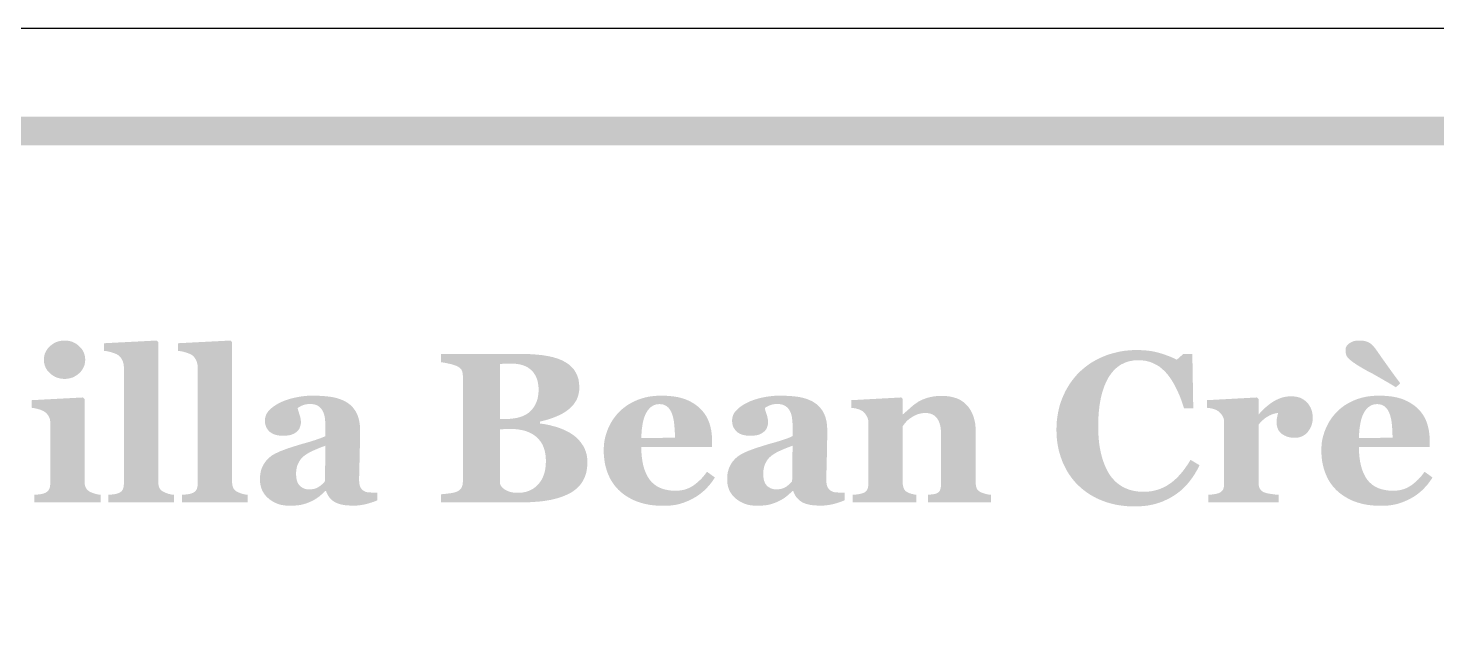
# Model space of a CAD drawing. Header units: millimetres. Extents: x 6 to 294, y 109 to 451.
# Drawn here: x 23.29 to 43, y 256.6 to 264.94 of the extents above; entities that cross this region are included whole.
import ezdxf

# ---------------------------------------------------------------- set-up
doc = ezdxf.new("R2010")
doc.units = ezdxf.units.MM
doc.layers.add('CUT', color=1, linetype='Continuous')
doc.layers.add('RASTER', color=7, linetype='Continuous')

msp = doc.modelspace()

# ---------------------------------------------------------------- hatches: boundary and pattern name
at = {"layer": 'RASTER'}
h = msp.add_hatch(color=7, dxfattribs=at)
h.paths.add_polyline_path([(7.2, 261.501), (7.234, 262.016), (7.337, 262.463), (7.509, 262.841), (7.75, 263.151), (8.059, 263.391), (8.438, 263.563), (8.884, 263.666), (9.4, 263.701), (66.6, 263.701), (67.116, 263.666), (67.563, 263.563), (67.941, 263.391), (68.25, 263.151), (68.491, 262.841), (68.663, 262.463), (68.766, 262.016), (68.8, 261.501), (68.8, 248.301), (68.766, 247.785), (68.663, 247.338), (68.491, 246.96), (68.25, 246.651), (67.941, 246.41), (67.563, 246.238), (67.116, 246.135), (66.6, 246.101), (9.4, 246.101), (8.884, 246.135), (8.438, 246.238), (8.059, 246.41), (7.75, 246.651), (7.509, 246.96), (7.337, 247.338), (7.234, 247.785), (7.2, 248.301)])
h.paths.add_polyline_path([(7.6, 261.501), (7.6, 248.301), (7.628, 247.879), (7.712, 247.513), (7.853, 247.204), (8.05, 246.951), (8.303, 246.754), (8.612, 246.613), (8.978, 246.529), (9.4, 246.501), (66.6, 246.501), (67.022, 246.529), (67.387, 246.613), (67.697, 246.754), (67.95, 246.951), (68.147, 247.204), (68.288, 247.513), (68.372, 247.879), (68.4, 248.301), (68.4, 261.501), (68.372, 261.923), (68.288, 262.288), (68.147, 262.598), (67.95, 262.851), (67.697, 263.048), (67.387, 263.188), (67.022, 263.273), (66.6, 263.301), (9.4, 263.301), (8.978, 263.273), (8.612, 263.188), (8.303, 263.048), (8.05, 262.851), (7.853, 262.598), (7.712, 262.288), (7.628, 261.923), (7.6, 261.501)], flags=0)
h = msp.add_hatch(color=7, dxfattribs=at)
h.paths.add_polyline_path([(24.307, 258.301), (23.381, 258.301), (23.381, 258.408), (23.39, 258.408), (23.4, 258.409), (23.409, 258.41), (23.419, 258.411), (23.428, 258.412), (23.437, 258.413), (23.446, 258.414), (23.456, 258.415), (23.465, 258.416), (23.473, 258.418), (23.482, 258.419), (23.49, 258.421), (23.497, 258.423), (23.505, 258.425), (23.512, 258.427), (23.519, 258.43), (23.53, 258.434), (23.54, 258.439), (23.55, 258.445), (23.558, 258.451), (23.566, 258.458), (23.573, 258.465), (23.579, 258.472), (23.584, 258.48), (23.589, 258.489), (23.593, 258.498), (23.596, 258.508), (23.599, 258.519), (23.601, 258.53), (23.602, 258.542), (23.603, 258.554), (23.604, 258.567), (23.604, 259.42), (23.603, 259.433), (23.602, 259.445), (23.6, 259.457), (23.598, 259.468), (23.594, 259.479), (23.59, 259.49), (23.586, 259.5), (23.58, 259.51), (23.574, 259.519), (23.568, 259.528), (23.561, 259.537), (23.554, 259.545), (23.546, 259.553), (23.538, 259.56), (23.53, 259.566), (23.521, 259.572), (23.514, 259.577), (23.507, 259.581), (23.498, 259.585), (23.488, 259.589), (23.478, 259.594), (23.467, 259.598), (23.455, 259.602), (23.442, 259.606), (23.428, 259.61), (23.416, 259.613), (23.403, 259.616), (23.391, 259.619), (23.379, 259.622), (23.367, 259.624), (23.355, 259.625), (23.344, 259.626), (23.344, 259.733), (24.062, 259.771), (24.084, 259.75), (24.084, 258.586), (24.084, 258.574), (24.085, 258.562), (24.087, 258.55), (24.089, 258.539), (24.093, 258.528), (24.096, 258.518), (24.101, 258.508), (24.106, 258.499), (24.112, 258.491), (24.118, 258.482), (24.125, 258.475), (24.133, 258.468), (24.141, 258.462), (24.15, 258.456), (24.159, 258.45), (24.169, 258.446), (24.176, 258.443), (24.184, 258.439), (24.192, 258.436), (24.2, 258.433), (24.208, 258.43), (24.216, 258.428), (24.225, 258.425), (24.233, 258.422), (24.242, 258.42), (24.251, 258.418), (24.26, 258.416), (24.269, 258.414), (24.278, 258.412), (24.288, 258.41), (24.297, 258.409), (24.307, 258.408)])
h.paths.add_polyline_path([(24.093, 260.299), (24.091, 260.272), (24.087, 260.245), (24.081, 260.22), (24.071, 260.196), (24.059, 260.173), (24.045, 260.15), (24.027, 260.129), (24.007, 260.109), (23.985, 260.091), (23.962, 260.075), (23.938, 260.061), (23.914, 260.05), (23.888, 260.042), (23.861, 260.036), (23.833, 260.032), (23.804, 260.031), (23.775, 260.032), (23.747, 260.036), (23.72, 260.042), (23.694, 260.05), (23.669, 260.061), (23.645, 260.075), (23.622, 260.091), (23.6, 260.109), (23.58, 260.129), (23.562, 260.15), (23.548, 260.173), (23.536, 260.196), (23.526, 260.22), (23.52, 260.245), (23.515, 260.272), (23.514, 260.299), (23.515, 260.326), (23.52, 260.352), (23.526, 260.378), (23.536, 260.402), (23.548, 260.425), (23.562, 260.448), (23.58, 260.469), (23.6, 260.489), (23.622, 260.508), (23.645, 260.524), (23.669, 260.537), (23.694, 260.549), (23.72, 260.557), (23.747, 260.563), (23.775, 260.567), (23.804, 260.568), (23.833, 260.567), (23.861, 260.563), (23.888, 260.557), (23.914, 260.549), (23.939, 260.537), (23.963, 260.524), (23.986, 260.508), (24.008, 260.489), (24.028, 260.469), (24.045, 260.448), (24.06, 260.425), (24.072, 260.402), (24.081, 260.378), (24.087, 260.352), (24.091, 260.326), (24.093, 260.299)])
for points in [[(25.333, 258.301), (24.415, 258.301), (24.415, 258.408), (24.425, 258.408), (24.434, 258.409), (24.443, 258.41), (24.453, 258.411), (24.462, 258.412), (24.471, 258.413), (24.48, 258.414), (24.489, 258.415), (24.498, 258.416), (24.506, 258.418), (24.515, 258.419), (24.523, 258.421), (24.531, 258.423), (24.538, 258.425), (24.546, 258.427), (24.553, 258.43), (24.564, 258.434), (24.574, 258.439), (24.584, 258.445), (24.592, 258.451), (24.6, 258.458), (24.606, 258.465), (24.612, 258.472), (24.616, 258.48), (24.62, 258.489), (24.624, 258.498), (24.627, 258.508), (24.629, 258.519), (24.631, 258.53), (24.632, 258.542), (24.633, 258.554), (24.633, 258.567), (24.633, 260.19), (24.633, 260.204), (24.632, 260.218), (24.63, 260.231), (24.628, 260.244), (24.624, 260.257), (24.621, 260.269), (24.616, 260.282), (24.611, 260.294), (24.605, 260.305), (24.598, 260.316), (24.591, 260.326), (24.584, 260.336), (24.576, 260.344), (24.568, 260.352), (24.559, 260.36), (24.55, 260.366), (24.542, 260.371), (24.533, 260.376), (24.524, 260.38), (24.513, 260.385), (24.501, 260.389), (24.489, 260.394), (24.476, 260.398), (24.461, 260.403), (24.447, 260.407), (24.432, 260.411), (24.419, 260.414), (24.405, 260.417), (24.392, 260.419), (24.38, 260.421), (24.368, 260.422), (24.356, 260.423), (24.356, 260.53), (25.093, 260.568), (25.115, 260.545), (25.115, 258.586), (25.116, 258.573), (25.116, 258.561), (25.118, 258.549), (25.12, 258.537), (25.123, 258.527), (25.126, 258.517), (25.13, 258.507), (25.134, 258.499), (25.139, 258.49), (25.145, 258.483), (25.152, 258.475), (25.159, 258.469), (25.167, 258.462), (25.176, 258.456), (25.186, 258.451), (25.196, 258.446), (25.203, 258.443), (25.211, 258.439), (25.218, 258.436), (25.226, 258.433), (25.234, 258.43), (25.241, 258.428), (25.249, 258.425), (25.257, 258.422), (25.266, 258.42), (25.274, 258.418), (25.283, 258.416), (25.292, 258.414), (25.302, 258.412), (25.312, 258.41), (25.323, 258.409), (25.333, 258.408)], [(26.366, 258.301), (25.448, 258.301), (25.448, 258.408), (25.457, 258.408), (25.467, 258.409), (25.476, 258.41), (25.485, 258.411), (25.495, 258.412), (25.504, 258.413), (25.513, 258.414), (25.522, 258.415), (25.531, 258.416), (25.539, 258.418), (25.548, 258.419), (25.556, 258.421), (25.563, 258.423), (25.571, 258.425), (25.578, 258.427), (25.585, 258.43), (25.597, 258.434), (25.607, 258.439), (25.616, 258.445), (25.625, 258.451), (25.632, 258.458), (25.639, 258.465), (25.644, 258.472), (25.649, 258.48), (25.653, 258.489), (25.657, 258.498), (25.659, 258.508), (25.662, 258.519), (25.664, 258.53), (25.665, 258.542), (25.666, 258.554), (25.666, 258.567), (25.666, 260.19), (25.666, 260.204), (25.665, 260.218), (25.663, 260.231), (25.66, 260.244), (25.657, 260.257), (25.653, 260.269), (25.649, 260.282), (25.643, 260.294), (25.637, 260.305), (25.631, 260.316), (25.624, 260.326), (25.617, 260.336), (25.609, 260.344), (25.601, 260.352), (25.592, 260.36), (25.583, 260.366), (25.575, 260.371), (25.566, 260.376), (25.556, 260.38), (25.546, 260.385), (25.534, 260.389), (25.522, 260.394), (25.508, 260.398), (25.494, 260.403), (25.479, 260.407), (25.465, 260.411), (25.451, 260.414), (25.438, 260.417), (25.425, 260.419), (25.413, 260.421), (25.401, 260.422), (25.389, 260.423), (25.389, 260.53), (26.126, 260.568), (26.148, 260.545), (26.148, 258.586), (26.148, 258.573), (26.149, 258.561), (26.151, 258.549), (26.153, 258.537), (26.155, 258.527), (26.159, 258.517), (26.163, 258.507), (26.167, 258.499), (26.172, 258.49), (26.178, 258.483), (26.185, 258.475), (26.192, 258.469), (26.2, 258.462), (26.209, 258.456), (26.218, 258.451), (26.229, 258.446), (26.236, 258.443), (26.243, 258.439), (26.251, 258.436), (26.259, 258.433), (26.266, 258.43), (26.274, 258.428), (26.282, 258.425), (26.29, 258.422), (26.298, 258.42), (26.307, 258.418), (26.316, 258.416), (26.325, 258.414), (26.335, 258.412), (26.345, 258.41), (26.355, 258.409), (26.366, 258.408)], [(38.768, 258.245), (38.711, 258.246), (38.655, 258.25), (38.6, 258.256), (38.546, 258.264), (38.493, 258.274), (38.441, 258.287), (38.39, 258.302), (38.34, 258.319), (38.291, 258.339), (38.243, 258.36), (38.198, 258.384), (38.153, 258.41), (38.111, 258.438), (38.07, 258.468), (38.03, 258.5), (37.993, 258.534), (37.957, 258.569), (37.924, 258.607), (37.893, 258.646), (37.863, 258.688), (37.835, 258.731), (37.81, 258.777), (37.786, 258.825), (37.764, 258.874), (37.745, 258.926), (37.728, 258.978), (37.713, 259.032), (37.702, 259.087), (37.692, 259.144), (37.686, 259.201), (37.682, 259.26), (37.681, 259.32), (37.682, 259.38), (37.686, 259.439), (37.693, 259.497), (37.702, 259.553), (37.714, 259.608), (37.728, 259.663), (37.745, 259.716), (37.765, 259.768), (37.787, 259.818), (37.811, 259.867), (37.838, 259.914), (37.866, 259.96), (37.897, 260.004), (37.93, 260.046), (37.964, 260.086), (38.001, 260.125), (38.04, 260.16), (38.08, 260.194), (38.122, 260.226), (38.166, 260.256), (38.212, 260.283), (38.259, 260.309), (38.309, 260.332), (38.36, 260.354), (38.413, 260.373), (38.467, 260.389), (38.522, 260.403), (38.577, 260.415), (38.634, 260.424), (38.691, 260.43), (38.749, 260.434), (38.809, 260.435), (38.851, 260.434), (38.893, 260.432), (38.934, 260.429), (38.974, 260.425), (39.013, 260.419), (39.051, 260.412), (39.088, 260.403), (39.124, 260.393), (39.158, 260.383), (39.192, 260.372), (39.224, 260.36), (39.255, 260.349), (39.284, 260.337), (39.312, 260.325), (39.339, 260.312), (39.364, 260.299), (39.455, 260.379), (39.582, 260.379), (39.595, 259.621), (39.466, 259.621), (39.438, 259.705), (39.409, 259.783), (39.378, 259.855), (39.345, 259.922), (39.312, 259.982), (39.277, 260.038), (39.24, 260.087), (39.203, 260.13), (39.163, 260.168), (39.122, 260.202), (39.078, 260.229), (39.032, 260.252), (38.984, 260.27), (38.934, 260.283), (38.882, 260.29), (38.828, 260.293), (38.761, 260.289), (38.698, 260.278), (38.64, 260.259), (38.585, 260.232), (38.535, 260.198), (38.489, 260.157), (38.447, 260.107), (38.409, 260.051), (38.375, 259.987), (38.346, 259.917), (38.321, 259.841), (38.301, 259.759), (38.285, 259.671), (38.274, 259.577), (38.267, 259.477), (38.265, 259.37), (38.266, 259.309), (38.268, 259.251), (38.272, 259.195), (38.277, 259.141), (38.284, 259.089), (38.293, 259.04), (38.303, 258.992), (38.314, 258.948), (38.327, 258.905), (38.341, 258.864), (38.355, 258.826), (38.371, 258.79), (38.387, 258.755), (38.405, 258.723), (38.423, 258.693), (38.442, 258.666), (38.464, 258.639), (38.487, 258.614), (38.51, 258.59), (38.535, 258.569), (38.561, 258.55), (38.587, 258.532), (38.615, 258.516), (38.643, 258.502), (38.672, 258.49), (38.702, 258.479), (38.733, 258.471), (38.765, 258.463), (38.797, 258.458), (38.831, 258.453), (38.865, 258.451), (38.899, 258.45), (38.95, 258.452), (38.999, 258.457), (39.047, 258.466), (39.093, 258.478), (39.138, 258.494), (39.182, 258.513), (39.224, 258.535), (39.265, 258.562), (39.305, 258.591), (39.343, 258.624), (39.381, 258.661), (39.418, 258.701), (39.454, 258.745), (39.489, 258.793), (39.524, 258.844), (39.557, 258.898), (39.683, 258.822), (39.667, 258.79), (39.651, 258.76), (39.633, 258.729), (39.616, 258.7), (39.598, 258.672), (39.579, 258.644), (39.559, 258.617), (39.54, 258.592), (39.519, 258.567), (39.498, 258.542), (39.476, 258.519), (39.453, 258.497), (39.429, 258.475), (39.405, 258.455), (39.379, 258.435), (39.354, 258.417), (39.324, 258.397), (39.294, 258.378), (39.263, 258.361), (39.232, 258.345), (39.199, 258.33), (39.166, 258.315), (39.132, 258.302), (39.098, 258.291), (39.062, 258.28), (39.025, 258.271), (38.986, 258.263), (38.945, 258.256), (38.903, 258.252), (38.86, 258.248), (38.814, 258.246), (38.768, 258.245)], [(36.764, 258.301), (35.882, 258.301), (35.882, 258.408), (35.889, 258.408), (35.896, 258.409), (35.904, 258.41), (35.913, 258.411), (35.921, 258.412), (35.93, 258.413), (35.94, 258.414), (35.949, 258.415), (35.959, 258.416), (35.968, 258.418), (35.976, 258.419), (35.984, 258.421), (35.991, 258.423), (35.998, 258.425), (36.004, 258.427), (36.009, 258.43), (36.017, 258.434), (36.024, 258.439), (36.03, 258.444), (36.036, 258.449), (36.041, 258.456), (36.046, 258.462), (36.05, 258.469), (36.053, 258.477), (36.056, 258.485), (36.059, 258.494), (36.061, 258.504), (36.063, 258.515), (36.065, 258.526), (36.066, 258.539), (36.066, 258.553), (36.066, 258.567), (36.066, 259.253), (36.066, 259.289), (36.063, 259.323), (36.059, 259.355), (36.053, 259.384), (36.045, 259.411), (36.036, 259.435), (36.024, 259.458), (36.011, 259.478), (35.997, 259.495), (35.981, 259.511), (35.963, 259.524), (35.944, 259.534), (35.922, 259.543), (35.9, 259.549), (35.876, 259.552), (35.85, 259.553), (35.835, 259.553), (35.821, 259.552), (35.807, 259.551), (35.793, 259.549), (35.78, 259.546), (35.766, 259.543), (35.753, 259.54), (35.74, 259.536), (35.728, 259.531), (35.715, 259.526), (35.703, 259.52), (35.69, 259.514), (35.678, 259.507), (35.666, 259.5), (35.654, 259.493), (35.642, 259.484), (35.631, 259.477), (35.621, 259.47), (35.612, 259.462), (35.603, 259.455), (35.595, 259.447), (35.587, 259.44), (35.58, 259.432), (35.573, 259.424), (35.567, 259.417), (35.561, 259.409), (35.555, 259.402), (35.55, 259.395), (35.545, 259.389), (35.54, 259.382), (35.535, 259.376), (35.53, 259.37), (35.53, 258.584), (35.531, 258.571), (35.531, 258.559), (35.532, 258.547), (35.534, 258.536), (35.536, 258.526), (35.539, 258.516), (35.541, 258.507), (35.545, 258.498), (35.549, 258.489), (35.553, 258.482), (35.559, 258.474), (35.564, 258.468), (35.571, 258.461), (35.578, 258.456), (35.585, 258.45), (35.593, 258.446), (35.599, 258.443), (35.606, 258.439), (35.612, 258.436), (35.62, 258.433), (35.627, 258.43), (35.635, 258.428), (35.643, 258.425), (35.652, 258.422), (35.661, 258.42), (35.669, 258.418), (35.678, 258.416), (35.687, 258.414), (35.695, 258.412), (35.704, 258.41), (35.712, 258.409), (35.721, 258.408), (35.721, 258.301), (34.83, 258.301), (34.83, 258.408), (34.839, 258.408), (34.848, 258.409), (34.858, 258.41), (34.867, 258.411), (34.876, 258.412), (34.885, 258.413), (34.895, 258.415), (34.904, 258.416), (34.913, 258.417), (34.922, 258.419), (34.931, 258.42), (34.939, 258.422), (34.946, 258.424), (34.954, 258.426), (34.961, 258.428), (34.968, 258.43), (34.979, 258.434), (34.989, 258.439), (34.999, 258.444), (35.007, 258.45), (35.015, 258.457), (35.022, 258.464), (35.027, 258.471), (35.032, 258.48), (35.036, 258.488), (35.04, 258.498), (35.043, 258.508), (35.045, 258.518), (35.047, 258.53), (35.049, 258.542), (35.05, 258.554), (35.05, 258.567), (35.05, 259.42), (35.049, 259.431), (35.048, 259.443), (35.047, 259.454), (35.044, 259.465), (35.041, 259.476), (35.037, 259.487), (35.032, 259.498), (35.026, 259.509), (35.02, 259.52), (35.014, 259.53), (35.007, 259.54), (34.999, 259.549), (34.991, 259.558), (34.983, 259.566), (34.974, 259.574), (34.965, 259.581), (34.958, 259.585), (34.951, 259.589), (34.943, 259.593), (34.935, 259.597), (34.926, 259.601), (34.917, 259.604), (34.908, 259.607), (34.898, 259.61), (34.888, 259.613), (34.878, 259.616), (34.867, 259.618), (34.856, 259.62), (34.845, 259.622), (34.833, 259.624), (34.822, 259.625), (34.81, 259.626), (34.81, 259.733), (35.508, 259.771), (35.53, 259.75), (35.53, 259.537), (35.536, 259.537), (35.547, 259.547), (35.558, 259.556), (35.569, 259.567), (35.582, 259.577), (35.594, 259.589), (35.608, 259.6), (35.621, 259.612), (35.636, 259.625), (35.65, 259.638), (35.664, 259.649), (35.678, 259.661), (35.692, 259.672), (35.706, 259.682), (35.719, 259.691), (35.732, 259.7), (35.744, 259.709), (35.758, 259.717), (35.773, 259.725), (35.79, 259.733), (35.807, 259.741), (35.825, 259.748), (35.844, 259.755), (35.865, 259.762), (35.886, 259.769), (35.908, 259.774), (35.931, 259.779), (35.954, 259.784), (35.977, 259.787), (36.001, 259.79), (36.025, 259.792), (36.049, 259.793), (36.074, 259.793), (36.132, 259.791), (36.186, 259.785), (36.236, 259.774), (36.283, 259.76), (36.326, 259.741), (36.365, 259.717), (36.4, 259.69), (36.432, 259.658), (36.46, 259.623), (36.484, 259.585), (36.505, 259.544), (36.521, 259.5), (36.534, 259.454), (36.544, 259.405), (36.549, 259.353), (36.551, 259.298), (36.551, 258.581), (36.552, 258.567), (36.552, 258.555), (36.554, 258.543), (36.555, 258.532), (36.558, 258.521), (36.56, 258.512), (36.564, 258.503), (36.567, 258.494), (36.572, 258.486), (36.577, 258.479), (36.583, 258.472), (36.59, 258.465), (36.598, 258.459), (36.607, 258.453), (36.617, 258.448), (36.627, 258.443), (36.633, 258.44), (36.64, 258.438), (36.647, 258.435), (36.654, 258.433), (36.661, 258.43), (36.669, 258.428), (36.677, 258.425), (36.685, 258.422), (36.694, 258.42), (36.703, 258.418), (36.712, 258.416), (36.722, 258.414), (36.732, 258.412), (36.742, 258.41), (36.753, 258.409), (36.764, 258.408)], [(41.267, 259.486), (41.266, 259.458), (41.262, 259.432), (41.257, 259.406), (41.249, 259.381), (41.24, 259.357), (41.228, 259.334), (41.214, 259.312), (41.198, 259.29), (41.18, 259.271), (41.161, 259.253), (41.14, 259.239), (41.118, 259.227), (41.095, 259.218), (41.07, 259.211), (41.044, 259.207), (41.016, 259.206), (40.99, 259.207), (40.965, 259.209), (40.941, 259.214), (40.917, 259.22), (40.895, 259.227), (40.874, 259.237), (40.854, 259.248), (40.835, 259.26), (40.818, 259.275), (40.803, 259.291), (40.79, 259.308), (40.78, 259.327), (40.772, 259.348), (40.766, 259.37), (40.762, 259.394), (40.761, 259.42), (40.761, 259.432), (40.762, 259.444), (40.762, 259.455), (40.763, 259.466), (40.764, 259.475), (40.765, 259.484), (40.767, 259.492), (40.769, 259.5), (40.77, 259.507), (40.772, 259.514), (40.774, 259.521), (40.776, 259.527), (40.777, 259.534), (40.779, 259.541), (40.78, 259.547), (40.782, 259.553), (40.765, 259.552), (40.748, 259.549), (40.73, 259.545), (40.713, 259.54), (40.695, 259.534), (40.677, 259.526), (40.658, 259.517), (40.64, 259.506), (40.621, 259.495), (40.603, 259.483), (40.586, 259.469), (40.569, 259.455), (40.553, 259.44), (40.537, 259.424), (40.522, 259.407), (40.508, 259.389), (40.508, 258.585), (40.508, 258.572), (40.509, 258.56), (40.51, 258.549), (40.512, 258.538), (40.514, 258.528), (40.517, 258.518), (40.52, 258.509), (40.524, 258.5), (40.528, 258.492), (40.533, 258.484), (40.539, 258.477), (40.546, 258.47), (40.553, 258.464), (40.56, 258.458), (40.569, 258.452), (40.578, 258.447), (40.587, 258.443), (40.597, 258.44), (40.608, 258.436), (40.62, 258.432), (40.634, 258.429), (40.649, 258.426), (40.665, 258.423), (40.683, 258.42), (40.7, 258.418), (40.717, 258.415), (40.732, 258.413), (40.745, 258.412), (40.758, 258.41), (40.769, 258.409), (40.779, 258.408), (40.788, 258.408), (40.788, 258.301), (39.808, 258.301), (39.808, 258.408), (39.817, 258.408), (39.826, 258.409), (39.835, 258.41), (39.844, 258.411), (39.854, 258.412), (39.863, 258.413), (39.872, 258.415), (39.882, 258.416), (39.891, 258.417), (39.9, 258.419), (39.908, 258.42), (39.916, 258.422), (39.924, 258.424), (39.931, 258.426), (39.939, 258.428), (39.945, 258.43), (39.957, 258.434), (39.967, 258.439), (39.976, 258.444), (39.985, 258.45), (39.992, 258.457), (39.999, 258.464), (40.005, 258.471), (40.01, 258.48), (40.014, 258.488), (40.017, 258.498), (40.02, 258.508), (40.023, 258.518), (40.025, 258.53), (40.026, 258.542), (40.027, 258.554), (40.027, 258.567), (40.027, 259.42), (40.027, 259.433), (40.026, 259.446), (40.024, 259.458), (40.021, 259.47), (40.018, 259.482), (40.013, 259.493), (40.008, 259.504), (40.002, 259.514), (39.996, 259.525), (39.989, 259.534), (39.982, 259.543), (39.975, 259.552), (39.967, 259.56), (39.959, 259.568), (39.951, 259.575), (39.942, 259.581), (39.936, 259.585), (39.928, 259.589), (39.921, 259.593), (39.913, 259.597), (39.904, 259.601), (39.895, 259.604), (39.886, 259.607), (39.876, 259.61), (39.866, 259.613), (39.855, 259.616), (39.844, 259.618), (39.833, 259.62), (39.822, 259.622), (39.811, 259.624), (39.799, 259.625), (39.787, 259.626), (39.787, 259.733), (40.486, 259.771), (40.508, 259.75), (40.508, 259.537), (40.514, 259.537), (40.539, 259.566), (40.565, 259.593), (40.591, 259.618), (40.618, 259.642), (40.645, 259.664), (40.672, 259.684), (40.7, 259.704), (40.728, 259.721), (40.757, 259.737), (40.786, 259.75), (40.815, 259.762), (40.844, 259.771), (40.874, 259.778), (40.904, 259.783), (40.934, 259.787), (40.965, 259.788), (40.998, 259.786), (41.03, 259.782), (41.059, 259.776), (41.088, 259.767), (41.114, 259.755), (41.139, 259.74), (41.162, 259.723), (41.184, 259.703), (41.203, 259.682), (41.22, 259.658), (41.234, 259.633), (41.246, 259.607), (41.255, 259.579), (41.261, 259.549), (41.265, 259.518), (41.267, 259.486)]]:
    msp.add_hatch(color=7, dxfattribs=at).paths.add_polyline_path(points)
h = msp.add_hatch(color=7, dxfattribs=at)
h.paths.add_polyline_path([(42.942, 258.651), (42.929, 258.63), (42.915, 258.61), (42.901, 258.59), (42.886, 258.57), (42.87, 258.55), (42.854, 258.531), (42.836, 258.512), (42.819, 258.493), (42.8, 258.475), (42.781, 258.458), (42.761, 258.441), (42.741, 258.425), (42.72, 258.409), (42.699, 258.394), (42.677, 258.38), (42.654, 258.367), (42.629, 258.353), (42.605, 258.341), (42.58, 258.329), (42.555, 258.318), (42.53, 258.308), (42.505, 258.298), (42.48, 258.29), (42.455, 258.282), (42.43, 258.276), (42.403, 258.27), (42.376, 258.265), (42.347, 258.261), (42.318, 258.258), (42.288, 258.256), (42.257, 258.254), (42.225, 258.254), (42.171, 258.255), (42.12, 258.258), (42.07, 258.263), (42.023, 258.269), (41.977, 258.278), (41.933, 258.289), (41.891, 258.301), (41.85, 258.315), (41.812, 258.331), (41.775, 258.349), (41.74, 258.368), (41.707, 258.388), (41.675, 258.409), (41.645, 258.432), (41.617, 258.456), (41.59, 258.481), (41.566, 258.508), (41.542, 258.535), (41.521, 258.564), (41.501, 258.594), (41.482, 258.626), (41.466, 258.658), (41.451, 258.692), (41.437, 258.726), (41.425, 258.762), (41.415, 258.799), (41.406, 258.836), (41.399, 258.874), (41.394, 258.912), (41.39, 258.952), (41.388, 258.992), (41.387, 259.033), (41.388, 259.07), (41.39, 259.107), (41.394, 259.144), (41.4, 259.18), (41.408, 259.215), (41.418, 259.25), (41.429, 259.285), (41.442, 259.32), (41.456, 259.353), (41.472, 259.386), (41.489, 259.418), (41.508, 259.449), (41.528, 259.479), (41.55, 259.508), (41.573, 259.536), (41.598, 259.563), (41.623, 259.589), (41.651, 259.613), (41.68, 259.636), (41.71, 259.658), (41.742, 259.678), (41.776, 259.697), (41.812, 259.715), (41.849, 259.732), (41.887, 259.747), (41.927, 259.76), (41.968, 259.771), (42.009, 259.78), (42.052, 259.787), (42.096, 259.792), (42.142, 259.795), (42.188, 259.796), (42.238, 259.796), (42.286, 259.793), (42.331, 259.789), (42.375, 259.784), (42.416, 259.777), (42.454, 259.768), (42.491, 259.758), (42.525, 259.747), (42.557, 259.734), (42.588, 259.719), (42.617, 259.704), (42.645, 259.687), (42.672, 259.669), (42.697, 259.65), (42.721, 259.63), (42.743, 259.609), (42.763, 259.588), (42.782, 259.565), (42.799, 259.542), (42.815, 259.518), (42.83, 259.493), (42.843, 259.467), (42.855, 259.44), (42.865, 259.412), (42.874, 259.383), (42.881, 259.354), (42.888, 259.325), (42.893, 259.296), (42.897, 259.266), (42.9, 259.235), (42.902, 259.205), (42.903, 259.174), (42.903, 259.079), (41.913, 259.079), (41.914, 259.006), (41.92, 258.937), (41.929, 258.874), (41.942, 258.814), (41.958, 258.759), (41.978, 258.709), (42.001, 258.663), (42.028, 258.622), (42.059, 258.585), (42.095, 258.553), (42.134, 258.526), (42.178, 258.504), (42.226, 258.487), (42.279, 258.475), (42.335, 258.467), (42.396, 258.465), (42.43, 258.466), (42.463, 258.47), (42.495, 258.475), (42.527, 258.484), (42.557, 258.494), (42.587, 258.507), (42.616, 258.523), (42.644, 258.54), (42.671, 258.56), (42.696, 258.581), (42.721, 258.603), (42.745, 258.626), (42.768, 258.65), (42.79, 258.676), (42.811, 258.703), (42.831, 258.731)])
h.paths.add_polyline_path([(42.383, 259.208), (42.383, 259.23), (42.382, 259.252), (42.382, 259.274), (42.381, 259.297), (42.379, 259.319), (42.378, 259.342), (42.376, 259.365), (42.374, 259.388), (42.372, 259.41), (42.369, 259.432), (42.366, 259.452), (42.362, 259.472), (42.358, 259.49), (42.353, 259.507), (42.349, 259.523), (42.343, 259.539), (42.337, 259.555), (42.33, 259.571), (42.322, 259.585), (42.314, 259.599), (42.305, 259.611), (42.296, 259.623), (42.286, 259.633), (42.275, 259.643), (42.264, 259.651), (42.252, 259.658), (42.24, 259.664), (42.226, 259.669), (42.212, 259.673), (42.198, 259.676), (42.182, 259.677), (42.166, 259.678), (42.139, 259.676), (42.112, 259.671), (42.088, 259.662), (42.065, 259.649), (42.043, 259.633), (42.022, 259.613), (42.003, 259.59), (41.986, 259.563), (41.97, 259.533), (41.956, 259.498), (41.944, 259.459), (41.934, 259.416), (41.926, 259.369), (41.919, 259.317), (41.915, 259.261), (41.913, 259.202)], flags=0)
h.paths.add_polyline_path([(42.491, 259.969), (42.43, 259.914), (42.371, 259.949), (42.316, 259.982), (42.264, 260.012), (42.216, 260.04), (42.172, 260.065), (42.132, 260.088), (42.096, 260.108), (42.063, 260.125), (42.032, 260.141), (42.003, 260.158), (41.975, 260.173), (41.948, 260.189), (41.922, 260.205), (41.897, 260.22), (41.874, 260.235), (41.851, 260.251), (41.834, 260.262), (41.819, 260.273), (41.805, 260.284), (41.792, 260.295), (41.781, 260.305), (41.77, 260.315), (41.761, 260.324), (41.754, 260.333), (41.747, 260.343), (41.741, 260.353), (41.736, 260.365), (41.732, 260.378), (41.729, 260.392), (41.727, 260.406), (41.726, 260.422), (41.725, 260.439), (41.726, 260.452), (41.729, 260.465), (41.733, 260.477), (41.739, 260.489), (41.747, 260.5), (41.757, 260.51), (41.768, 260.521), (41.781, 260.53), (41.796, 260.539), (41.811, 260.547), (41.826, 260.553), (41.841, 260.559), (41.857, 260.563), (41.874, 260.566), (41.891, 260.568), (41.908, 260.568), (41.93, 260.568), (41.951, 260.567), (41.97, 260.565), (41.988, 260.562), (42.006, 260.558), (42.022, 260.553), (42.037, 260.548), (42.05, 260.541), (42.064, 260.533), (42.078, 260.523), (42.092, 260.511), (42.107, 260.496), (42.122, 260.48), (42.138, 260.461), (42.154, 260.439), (42.17, 260.416), (42.183, 260.398), (42.197, 260.378), (42.212, 260.357), (42.227, 260.334), (42.244, 260.31), (42.262, 260.285), (42.281, 260.258), (42.302, 260.229), (42.323, 260.2), (42.344, 260.169), (42.367, 260.138), (42.39, 260.106), (42.414, 260.073), (42.439, 260.039), (42.465, 260.005), (42.491, 259.969)])
h = msp.add_hatch(color=7, dxfattribs=at)
h.paths.add_polyline_path([(30.907, 259.254), (30.93, 259.238), (30.952, 259.22), (30.973, 259.201), (30.992, 259.182), (31.011, 259.161), (31.028, 259.139), (31.044, 259.116), (31.06, 259.093), (31.073, 259.068), (31.085, 259.042), (31.095, 259.015), (31.104, 258.987), (31.11, 258.957), (31.115, 258.927), (31.117, 258.896), (31.118, 258.863), (31.117, 258.825), (31.114, 258.787), (31.109, 258.752), (31.102, 258.717), (31.092, 258.685), (31.081, 258.654), (31.067, 258.624), (31.052, 258.596), (31.034, 258.569), (31.015, 258.544), (30.993, 258.521), (30.97, 258.498), (30.946, 258.478), (30.919, 258.458), (30.891, 258.44), (30.86, 258.424), (30.827, 258.408), (30.792, 258.393), (30.756, 258.379), (30.718, 258.366), (30.68, 258.355), (30.64, 258.345), (30.599, 258.336), (30.556, 258.329), (30.512, 258.322), (30.467, 258.316), (30.419, 258.312), (30.369, 258.308), (30.318, 258.305), (30.264, 258.303), (30.209, 258.301), (30.151, 258.301), (29.072, 258.301), (29.072, 258.415), (29.083, 258.416), (29.096, 258.418), (29.109, 258.419), (29.123, 258.421), (29.138, 258.422), (29.153, 258.424), (29.169, 258.426), (29.186, 258.428), (29.203, 258.43), (29.218, 258.433), (29.232, 258.435), (29.245, 258.438), (29.256, 258.44), (29.266, 258.443), (29.275, 258.446), (29.283, 258.449), (29.296, 258.454), (29.308, 258.461), (29.319, 258.467), (29.328, 258.474), (29.337, 258.482), (29.345, 258.49), (29.351, 258.498), (29.357, 258.507), (29.361, 258.516), (29.365, 258.526), (29.369, 258.537), (29.372, 258.548), (29.374, 258.56), (29.375, 258.572), (29.376, 258.586), (29.376, 258.6), (29.376, 260.064), (29.376, 260.077), (29.375, 260.09), (29.374, 260.102), (29.372, 260.113), (29.37, 260.124), (29.367, 260.134), (29.364, 260.143), (29.36, 260.152), (29.356, 260.161), (29.349, 260.169), (29.342, 260.177), (29.333, 260.185), (29.322, 260.193), (29.311, 260.2), (29.297, 260.207), (29.283, 260.214), (29.271, 260.219), (29.259, 260.223), (29.247, 260.227), (29.234, 260.231), (29.22, 260.235), (29.206, 260.239), (29.192, 260.242), (29.177, 260.245), (29.162, 260.248), (29.148, 260.251), (29.134, 260.254), (29.121, 260.257), (29.108, 260.259), (29.095, 260.261), (29.083, 260.263), (29.072, 260.265), (29.072, 260.379), (30.201, 260.379), (30.304, 260.378), (30.399, 260.372), (30.488, 260.363), (30.568, 260.35), (30.641, 260.334), (30.707, 260.313), (30.765, 260.29), (30.816, 260.262), (30.861, 260.231), (30.899, 260.197), (30.932, 260.159), (30.958, 260.117), (30.979, 260.072), (30.994, 260.024), (31.002, 259.972), (31.005, 259.917), (31.005, 259.891), (31.003, 259.865), (30.999, 259.841), (30.995, 259.817), (30.989, 259.795), (30.981, 259.773), (30.973, 259.752), (30.963, 259.731), (30.952, 259.712), (30.939, 259.693), (30.926, 259.674), (30.911, 259.657), (30.895, 259.64), (30.879, 259.623), (30.861, 259.608), (30.841, 259.593), (30.823, 259.579), (30.804, 259.567), (30.784, 259.554), (30.763, 259.542), (30.741, 259.531), (30.718, 259.52), (30.694, 259.509), (30.67, 259.499), (30.645, 259.489), (30.619, 259.48), (30.593, 259.471), (30.567, 259.463), (30.54, 259.455), (30.512, 259.447), (30.484, 259.44), (30.456, 259.433), (30.456, 259.405), (30.485, 259.402), (30.514, 259.398), (30.543, 259.393), (30.573, 259.387), (30.602, 259.38), (30.632, 259.372), (30.663, 259.364), (30.693, 259.355), (30.724, 259.345), (30.753, 259.334), (30.781, 259.322), (30.808, 259.31), (30.835, 259.297), (30.86, 259.284), (30.884, 259.269), (30.907, 259.254)])
h.paths.add_polyline_path([(30.436, 259.88), (30.434, 259.922), (30.429, 259.962), (30.422, 259.999), (30.411, 260.034), (30.397, 260.066), (30.381, 260.096), (30.361, 260.124), (30.338, 260.149), (30.312, 260.172), (30.283, 260.192), (30.251, 260.208), (30.216, 260.222), (30.178, 260.233), (30.137, 260.24), (30.093, 260.245), (30.046, 260.246), (30.039, 260.246), (30.031, 260.246), (30.023, 260.246), (30.014, 260.246), (30.005, 260.245), (29.995, 260.245), (29.984, 260.244), (29.973, 260.244), (29.962, 260.243), (29.952, 260.243), (29.942, 260.242), (29.932, 260.242), (29.922, 260.241), (29.913, 260.241), (29.905, 260.241), (29.896, 260.24), (29.896, 259.47), (29.973, 259.47), (30.03, 259.471), (30.084, 259.477), (30.133, 259.485), (30.179, 259.497), (30.221, 259.513), (30.259, 259.532), (30.293, 259.554), (30.323, 259.58), (30.349, 259.609), (30.372, 259.641), (30.391, 259.674), (30.407, 259.711), (30.42, 259.749), (30.428, 259.79), (30.434, 259.834), (30.436, 259.88)], flags=0)
h.paths.add_polyline_path([(30.538, 258.882), (30.536, 258.935), (30.53, 258.984), (30.52, 259.031), (30.506, 259.074), (30.488, 259.114), (30.466, 259.151), (30.439, 259.184), (30.409, 259.215), (30.375, 259.242), (30.338, 259.265), (30.297, 259.285), (30.252, 259.302), (30.204, 259.314), (30.152, 259.323), (30.097, 259.329), (30.039, 259.331), (30.031, 259.331), (30.024, 259.33), (30.015, 259.33), (30.006, 259.33), (29.997, 259.33), (29.987, 259.329), (29.976, 259.329), (29.965, 259.328), (29.953, 259.328), (29.943, 259.327), (29.933, 259.327), (29.924, 259.326), (29.916, 259.326), (29.909, 259.325), (29.902, 259.325), (29.896, 259.325), (29.896, 258.564), (29.901, 258.551), (29.907, 258.538), (29.914, 258.526), (29.924, 258.514), (29.935, 258.503), (29.948, 258.493), (29.962, 258.483), (29.979, 258.473), (29.996, 258.464), (30.015, 258.457), (30.034, 258.45), (30.055, 258.445), (30.076, 258.441), (30.098, 258.438), (30.121, 258.436), (30.146, 258.436), (30.188, 258.437), (30.229, 258.443), (30.267, 258.452), (30.304, 258.465), (30.338, 258.481), (30.37, 258.501), (30.401, 258.525), (30.429, 258.553), (30.455, 258.584), (30.477, 258.617), (30.495, 258.654), (30.511, 258.694), (30.523, 258.736), (30.531, 258.782), (30.536, 258.831), (30.538, 258.882)], flags=0)
h = msp.add_hatch(color=7, dxfattribs=at)
h.paths.add_polyline_path([(28.181, 258.332), (28.165, 258.325), (28.147, 258.318), (28.13, 258.311), (28.111, 258.305), (28.091, 258.298), (28.071, 258.292), (28.05, 258.286), (28.029, 258.28), (28.007, 258.275), (27.984, 258.27), (27.961, 258.266), (27.938, 258.263), (27.915, 258.26), (27.891, 258.258), (27.867, 258.257), (27.843, 258.257), (27.799, 258.258), (27.759, 258.26), (27.721, 258.264), (27.686, 258.27), (27.655, 258.278), (27.626, 258.287), (27.6, 258.298), (27.578, 258.31), (27.557, 258.324), (27.539, 258.34), (27.522, 258.357), (27.506, 258.375), (27.493, 258.395), (27.481, 258.416), (27.47, 258.439), (27.462, 258.463), (27.453, 258.463), (27.441, 258.451), (27.428, 258.439), (27.416, 258.428), (27.404, 258.417), (27.392, 258.407), (27.38, 258.397), (27.369, 258.387), (27.357, 258.378), (27.346, 258.37), (27.334, 258.361), (27.322, 258.354), (27.309, 258.346), (27.297, 258.338), (27.284, 258.331), (27.271, 258.325), (27.258, 258.318), (27.241, 258.311), (27.224, 258.303), (27.207, 258.297), (27.191, 258.29), (27.174, 258.285), (27.158, 258.28), (27.142, 258.275), (27.126, 258.271), (27.109, 258.267), (27.091, 258.264), (27.071, 258.261), (27.049, 258.259), (27.026, 258.258), (27.002, 258.256), (26.976, 258.256), (26.948, 258.255), (26.906, 258.257), (26.866, 258.262), (26.827, 258.269), (26.79, 258.28), (26.755, 258.295), (26.721, 258.312), (26.689, 258.332), (26.658, 258.356), (26.63, 258.382), (26.605, 258.41), (26.585, 258.44), (26.568, 258.472), (26.554, 258.507), (26.545, 258.543), (26.539, 258.581), (26.538, 258.622), (26.538, 258.645), (26.539, 258.667), (26.541, 258.689), (26.544, 258.71), (26.548, 258.729), (26.552, 258.748), (26.558, 258.766), (26.564, 258.783), (26.571, 258.8), (26.579, 258.816), (26.587, 258.831), (26.596, 258.846), (26.606, 258.861), (26.616, 258.875), (26.627, 258.888), (26.639, 258.901), (26.65, 258.913), (26.662, 258.924), (26.674, 258.934), (26.686, 258.944), (26.699, 258.954), (26.712, 258.963), (26.726, 258.971), (26.74, 258.979), (26.755, 258.987), (26.77, 258.994), (26.785, 259.001), (26.801, 259.009), (26.817, 259.016), (26.833, 259.023), (26.85, 259.029), (26.867, 259.036), (26.901, 259.048), (26.936, 259.061), (26.973, 259.073), (27.012, 259.085), (27.053, 259.098), (27.095, 259.111), (27.138, 259.124), (27.184, 259.136), (27.228, 259.149), (27.27, 259.162), (27.308, 259.174), (27.343, 259.186), (27.375, 259.197), (27.404, 259.208), (27.43, 259.219), (27.453, 259.23), (27.453, 259.37), (27.453, 259.38), (27.453, 259.39), (27.452, 259.401), (27.452, 259.413), (27.451, 259.425), (27.45, 259.438), (27.449, 259.452), (27.447, 259.467), (27.446, 259.482), (27.444, 259.496), (27.441, 259.509), (27.438, 259.522), (27.435, 259.534), (27.431, 259.546), (27.427, 259.557), (27.422, 259.568), (27.417, 259.579), (27.411, 259.59), (27.404, 259.601), (27.396, 259.611), (27.388, 259.621), (27.378, 259.63), (27.369, 259.639), (27.358, 259.647), (27.346, 259.655), (27.334, 259.661), (27.321, 259.667), (27.307, 259.671), (27.292, 259.675), (27.276, 259.677), (27.26, 259.679), (27.242, 259.679), (27.226, 259.679), (27.211, 259.678), (27.197, 259.677), (27.183, 259.675), (27.17, 259.672), (27.157, 259.669), (27.146, 259.665), (27.135, 259.661), (27.124, 259.656), (27.114, 259.652), (27.104, 259.647), (27.096, 259.642), (27.087, 259.638), (27.079, 259.633), (27.072, 259.628), (27.065, 259.624), (27.066, 259.616), (27.068, 259.607), (27.071, 259.597), (27.073, 259.587), (27.077, 259.575), (27.081, 259.562), (27.085, 259.549), (27.09, 259.534), (27.095, 259.519), (27.099, 259.504), (27.102, 259.49), (27.105, 259.475), (27.107, 259.461), (27.109, 259.447), (27.11, 259.432), (27.11, 259.418), (27.11, 259.412), (27.11, 259.405), (27.108, 259.398), (27.107, 259.39), (27.105, 259.382), (27.103, 259.374), (27.1, 259.365), (27.097, 259.356), (27.094, 259.347), (27.09, 259.338), (27.086, 259.33), (27.081, 259.323), (27.076, 259.316), (27.071, 259.309), (27.065, 259.303), (27.059, 259.297), (27.051, 259.29), (27.042, 259.283), (27.033, 259.277), (27.023, 259.271), (27.014, 259.265), (27.004, 259.26), (26.994, 259.256), (26.984, 259.251), (26.973, 259.248), (26.96, 259.244), (26.946, 259.242), (26.931, 259.239), (26.914, 259.238), (26.896, 259.236), (26.876, 259.236), (26.855, 259.235), (26.826, 259.236), (26.798, 259.239), (26.772, 259.244), (26.747, 259.25), (26.725, 259.259), (26.705, 259.269), (26.686, 259.281), (26.669, 259.295), (26.655, 259.31), (26.642, 259.327), (26.631, 259.344), (26.622, 259.363), (26.615, 259.383), (26.61, 259.404), (26.607, 259.426), (26.606, 259.449), (26.607, 259.469), (26.611, 259.489), (26.616, 259.508), (26.623, 259.527), (26.632, 259.545), (26.643, 259.563), (26.656, 259.58), (26.672, 259.596), (26.688, 259.612), (26.706, 259.628), (26.725, 259.642), (26.744, 259.656), (26.764, 259.669), (26.785, 259.681), (26.808, 259.693), (26.831, 259.704), (26.854, 259.715), (26.878, 259.725), (26.904, 259.734), (26.93, 259.743), (26.957, 259.751), (26.985, 259.759), (27.013, 259.766), (27.043, 259.772), (27.073, 259.778), (27.102, 259.783), (27.131, 259.787), (27.159, 259.79), (27.186, 259.793), (27.213, 259.795), (27.24, 259.796), (27.266, 259.796), (27.301, 259.796), (27.335, 259.795), (27.369, 259.794), (27.402, 259.792), (27.434, 259.79), (27.466, 259.787), (27.496, 259.784), (27.526, 259.78), (27.556, 259.775), (27.584, 259.769), (27.612, 259.762), (27.639, 259.754), (27.666, 259.744), (27.691, 259.734), (27.716, 259.723), (27.74, 259.71), (27.762, 259.696), (27.783, 259.681), (27.803, 259.665), (27.822, 259.647), (27.839, 259.628), (27.855, 259.607), (27.871, 259.585), (27.885, 259.561), (27.897, 259.536), (27.908, 259.509), (27.917, 259.48), (27.925, 259.449), (27.93, 259.416), (27.935, 259.382), (27.937, 259.345), (27.938, 259.307), (27.938, 259.265), (27.938, 259.221), (27.937, 259.174), (27.936, 259.126), (27.935, 259.076), (27.934, 259.024), (27.933, 258.97), (27.931, 258.915), (27.93, 258.86), (27.929, 258.811), (27.927, 258.766), (27.926, 258.726), (27.926, 258.691), (27.925, 258.661), (27.925, 258.636), (27.925, 258.616), (27.925, 258.6), (27.926, 258.585), (27.928, 258.57), (27.93, 258.557), (27.933, 258.544), (27.936, 258.533), (27.94, 258.522), (27.945, 258.512), (27.95, 258.503), (27.956, 258.494), (27.962, 258.486), (27.97, 258.478), (27.978, 258.472), (27.986, 258.465), (27.995, 258.46), (28.005, 258.455), (28.012, 258.452), (28.02, 258.449), (28.028, 258.447), (28.037, 258.445), (28.048, 258.444), (28.059, 258.442), (28.071, 258.441), (28.084, 258.441), (28.097, 258.44), (28.11, 258.44), (28.123, 258.439), (28.135, 258.439), (28.147, 258.439), (28.159, 258.439), (28.17, 258.439), (28.181, 258.438)])
h.paths.add_polyline_path([(27.453, 259.095), (27.433, 259.088), (27.412, 259.08), (27.392, 259.073), (27.371, 259.065), (27.351, 259.057), (27.331, 259.048), (27.311, 259.04), (27.291, 259.031), (27.271, 259.022), (27.252, 259.013), (27.234, 259.004), (27.217, 258.994), (27.201, 258.985), (27.186, 258.975), (27.172, 258.965), (27.159, 258.956), (27.146, 258.945), (27.133, 258.934), (27.121, 258.922), (27.11, 258.909), (27.1, 258.895), (27.091, 258.881), (27.082, 258.866), (27.074, 258.851), (27.067, 258.835), (27.06, 258.818), (27.055, 258.8), (27.051, 258.781), (27.047, 258.762), (27.045, 258.742), (27.043, 258.722), (27.043, 258.701), (27.044, 258.673), (27.046, 258.648), (27.05, 258.624), (27.056, 258.602), (27.063, 258.582), (27.072, 258.565), (27.083, 258.549), (27.095, 258.535), (27.108, 258.523), (27.122, 258.513), (27.137, 258.504), (27.153, 258.497), (27.169, 258.491), (27.187, 258.487), (27.204, 258.485), (27.223, 258.484), (27.243, 258.484), (27.262, 258.486), (27.28, 258.489), (27.297, 258.492), (27.313, 258.497), (27.328, 258.502), (27.342, 258.509), (27.356, 258.517), (27.369, 258.525), (27.381, 258.534), (27.393, 258.544), (27.405, 258.554), (27.416, 258.564), (27.427, 258.575), (27.437, 258.586), (27.447, 258.598)], flags=0)
h = msp.add_hatch(color=7, dxfattribs=at)
h.paths.add_polyline_path([(32.902, 258.651), (32.889, 258.63), (32.875, 258.61), (32.861, 258.59), (32.846, 258.57), (32.83, 258.55), (32.813, 258.531), (32.796, 258.512), (32.779, 258.493), (32.76, 258.475), (32.741, 258.458), (32.721, 258.441), (32.701, 258.425), (32.68, 258.409), (32.659, 258.394), (32.637, 258.38), (32.614, 258.367), (32.589, 258.353), (32.565, 258.341), (32.54, 258.329), (32.515, 258.318), (32.49, 258.308), (32.465, 258.298), (32.44, 258.29), (32.415, 258.282), (32.39, 258.276), (32.363, 258.27), (32.336, 258.265), (32.307, 258.261), (32.278, 258.258), (32.248, 258.256), (32.217, 258.254), (32.185, 258.254), (32.131, 258.255), (32.08, 258.258), (32.03, 258.263), (31.983, 258.269), (31.937, 258.278), (31.893, 258.289), (31.851, 258.301), (31.81, 258.315), (31.772, 258.331), (31.735, 258.349), (31.7, 258.368), (31.667, 258.388), (31.635, 258.409), (31.605, 258.432), (31.577, 258.456), (31.55, 258.481), (31.525, 258.508), (31.502, 258.535), (31.481, 258.564), (31.461, 258.594), (31.442, 258.626), (31.426, 258.658), (31.411, 258.692), (31.397, 258.726), (31.385, 258.762), (31.375, 258.799), (31.366, 258.836), (31.359, 258.874), (31.354, 258.912), (31.35, 258.952), (31.347, 258.992), (31.347, 259.033), (31.348, 259.07), (31.35, 259.107), (31.354, 259.144), (31.36, 259.18), (31.368, 259.215), (31.378, 259.25), (31.389, 259.285), (31.402, 259.32), (31.416, 259.353), (31.432, 259.386), (31.449, 259.418), (31.468, 259.449), (31.488, 259.479), (31.51, 259.508), (31.533, 259.536), (31.558, 259.563), (31.583, 259.589), (31.611, 259.613), (31.64, 259.636), (31.67, 259.658), (31.702, 259.678), (31.736, 259.697), (31.772, 259.715), (31.809, 259.732), (31.847, 259.747), (31.887, 259.76), (31.928, 259.771), (31.969, 259.78), (32.012, 259.787), (32.056, 259.792), (32.102, 259.795), (32.148, 259.796), (32.198, 259.796), (32.246, 259.793), (32.291, 259.789), (32.335, 259.784), (32.376, 259.777), (32.414, 259.768), (32.451, 259.758), (32.485, 259.747), (32.517, 259.734), (32.548, 259.719), (32.577, 259.704), (32.605, 259.687), (32.632, 259.669), (32.657, 259.65), (32.681, 259.63), (32.703, 259.609), (32.723, 259.588), (32.742, 259.565), (32.759, 259.542), (32.775, 259.518), (32.79, 259.493), (32.803, 259.467), (32.814, 259.44), (32.825, 259.412), (32.834, 259.383), (32.841, 259.354), (32.848, 259.325), (32.853, 259.296), (32.857, 259.266), (32.86, 259.235), (32.862, 259.205), (32.863, 259.174), (32.863, 259.079), (31.873, 259.079), (31.874, 259.006), (31.88, 258.937), (31.889, 258.874), (31.901, 258.814), (31.918, 258.759), (31.938, 258.709), (31.961, 258.663), (31.988, 258.622), (32.019, 258.585), (32.055, 258.553), (32.094, 258.526), (32.138, 258.504), (32.186, 258.487), (32.238, 258.475), (32.295, 258.467), (32.356, 258.465), (32.39, 258.466), (32.423, 258.47), (32.455, 258.475), (32.487, 258.484), (32.517, 258.494), (32.547, 258.507), (32.576, 258.523), (32.604, 258.54), (32.63, 258.56), (32.656, 258.581), (32.681, 258.603), (32.705, 258.626), (32.728, 258.65), (32.75, 258.676), (32.771, 258.703), (32.791, 258.731)])
h.paths.add_polyline_path([(32.343, 259.208), (32.343, 259.23), (32.342, 259.252), (32.342, 259.274), (32.341, 259.297), (32.339, 259.319), (32.338, 259.342), (32.336, 259.365), (32.334, 259.388), (32.332, 259.41), (32.329, 259.432), (32.326, 259.452), (32.322, 259.472), (32.318, 259.49), (32.313, 259.507), (32.309, 259.523), (32.303, 259.539), (32.297, 259.555), (32.29, 259.571), (32.282, 259.585), (32.274, 259.599), (32.265, 259.611), (32.256, 259.623), (32.246, 259.633), (32.235, 259.643), (32.224, 259.651), (32.212, 259.658), (32.2, 259.664), (32.186, 259.669), (32.172, 259.673), (32.158, 259.676), (32.142, 259.677), (32.126, 259.678), (32.098, 259.676), (32.072, 259.671), (32.048, 259.662), (32.025, 259.649), (32.003, 259.633), (31.982, 259.613), (31.963, 259.59), (31.946, 259.563), (31.93, 259.533), (31.916, 259.498), (31.904, 259.459), (31.894, 259.416), (31.886, 259.369), (31.879, 259.317), (31.875, 259.261), (31.873, 259.202)], flags=0)
h = msp.add_hatch(color=7, dxfattribs=at)
h.paths.add_polyline_path([(34.717, 258.332), (34.701, 258.325), (34.684, 258.318), (34.666, 258.311), (34.647, 258.305), (34.628, 258.298), (34.607, 258.292), (34.587, 258.286), (34.565, 258.28), (34.543, 258.275), (34.52, 258.27), (34.498, 258.266), (34.474, 258.263), (34.451, 258.26), (34.427, 258.258), (34.403, 258.257), (34.379, 258.257), (34.335, 258.258), (34.295, 258.26), (34.257, 258.264), (34.223, 258.27), (34.191, 258.278), (34.162, 258.287), (34.136, 258.298), (34.114, 258.31), (34.093, 258.324), (34.075, 258.34), (34.058, 258.357), (34.042, 258.375), (34.029, 258.395), (34.017, 258.416), (34.007, 258.439), (33.998, 258.463), (33.989, 258.463), (33.977, 258.451), (33.965, 258.439), (33.952, 258.428), (33.94, 258.417), (33.928, 258.407), (33.917, 258.397), (33.905, 258.387), (33.893, 258.378), (33.882, 258.37), (33.87, 258.361), (33.858, 258.354), (33.846, 258.346), (33.833, 258.338), (33.82, 258.331), (33.808, 258.325), (33.794, 258.318), (33.777, 258.311), (33.76, 258.303), (33.744, 258.297), (33.727, 258.29), (33.71, 258.285), (33.694, 258.28), (33.678, 258.275), (33.662, 258.271), (33.645, 258.267), (33.627, 258.264), (33.607, 258.261), (33.586, 258.259), (33.562, 258.258), (33.538, 258.256), (33.512, 258.256), (33.484, 258.255), (33.442, 258.257), (33.402, 258.262), (33.363, 258.269), (33.326, 258.28), (33.291, 258.295), (33.257, 258.312), (33.225, 258.332), (33.194, 258.356), (33.166, 258.382), (33.141, 258.41), (33.121, 258.44), (33.104, 258.472), (33.091, 258.507), (33.081, 258.543), (33.076, 258.581), (33.074, 258.622), (33.074, 258.645), (33.075, 258.667), (33.077, 258.689), (33.08, 258.71), (33.084, 258.729), (33.089, 258.748), (33.094, 258.766), (33.1, 258.783), (33.107, 258.8), (33.115, 258.816), (33.123, 258.831), (33.132, 258.846), (33.142, 258.861), (33.152, 258.875), (33.163, 258.888), (33.175, 258.901), (33.186, 258.913), (33.198, 258.924), (33.21, 258.934), (33.222, 258.944), (33.235, 258.954), (33.249, 258.963), (33.262, 258.971), (33.277, 258.979), (33.291, 258.987), (33.306, 258.994), (33.322, 259.001), (33.337, 259.009), (33.353, 259.016), (33.37, 259.023), (33.386, 259.029), (33.403, 259.036), (33.437, 259.048), (33.473, 259.061), (33.51, 259.073), (33.548, 259.085), (33.589, 259.098), (33.631, 259.111), (33.674, 259.124), (33.72, 259.136), (33.764, 259.149), (33.806, 259.162), (33.844, 259.174), (33.879, 259.186), (33.912, 259.197), (33.941, 259.208), (33.966, 259.219), (33.989, 259.23), (33.989, 259.37), (33.989, 259.38), (33.989, 259.39), (33.988, 259.401), (33.988, 259.413), (33.987, 259.425), (33.986, 259.438), (33.985, 259.452), (33.983, 259.467), (33.982, 259.482), (33.98, 259.496), (33.977, 259.509), (33.974, 259.522), (33.971, 259.534), (33.967, 259.546), (33.963, 259.557), (33.958, 259.568), (33.953, 259.579), (33.947, 259.59), (33.94, 259.601), (33.932, 259.611), (33.924, 259.621), (33.915, 259.63), (33.905, 259.639), (33.894, 259.647), (33.883, 259.655), (33.87, 259.661), (33.857, 259.667), (33.843, 259.671), (33.828, 259.675), (33.812, 259.677), (33.796, 259.679), (33.778, 259.679), (33.763, 259.679), (33.747, 259.678), (33.733, 259.677), (33.719, 259.675), (33.706, 259.672), (33.694, 259.669), (33.682, 259.665), (33.671, 259.661), (33.66, 259.656), (33.65, 259.652), (33.641, 259.647), (33.632, 259.642), (33.623, 259.638), (33.615, 259.633), (33.608, 259.628), (33.601, 259.624), (33.602, 259.616), (33.604, 259.607), (33.607, 259.597), (33.609, 259.587), (33.613, 259.575), (33.617, 259.562), (33.621, 259.549), (33.626, 259.534), (33.631, 259.519), (33.635, 259.504), (33.638, 259.49), (33.641, 259.475), (33.644, 259.461), (33.645, 259.447), (33.646, 259.432), (33.646, 259.418), (33.646, 259.412), (33.646, 259.405), (33.645, 259.398), (33.643, 259.39), (33.641, 259.382), (33.639, 259.374), (33.636, 259.365), (33.633, 259.356), (33.63, 259.347), (33.626, 259.338), (33.622, 259.33), (33.617, 259.323), (33.612, 259.316), (33.607, 259.309), (33.601, 259.303), (33.595, 259.297), (33.587, 259.29), (33.578, 259.283), (33.569, 259.277), (33.56, 259.271), (33.55, 259.265), (33.54, 259.26), (33.53, 259.256), (33.52, 259.251), (33.509, 259.248), (33.496, 259.244), (33.482, 259.242), (33.467, 259.239), (33.45, 259.238), (33.432, 259.236), (33.413, 259.236), (33.392, 259.235), (33.362, 259.236), (33.334, 259.239), (33.308, 259.244), (33.284, 259.25), (33.261, 259.259), (33.241, 259.269), (33.222, 259.281), (33.206, 259.295), (33.191, 259.31), (33.178, 259.327), (33.167, 259.344), (33.158, 259.363), (33.151, 259.383), (33.147, 259.404), (33.144, 259.426), (33.143, 259.449), (33.144, 259.469), (33.147, 259.489), (33.152, 259.508), (33.159, 259.527), (33.168, 259.545), (33.179, 259.563), (33.192, 259.58), (33.208, 259.596), (33.225, 259.612), (33.242, 259.628), (33.261, 259.642), (33.28, 259.656), (33.3, 259.669), (33.322, 259.681), (33.344, 259.693), (33.367, 259.704), (33.39, 259.715), (33.415, 259.725), (33.44, 259.734), (33.466, 259.743), (33.493, 259.751), (33.521, 259.759), (33.55, 259.766), (33.579, 259.772), (33.609, 259.778), (33.638, 259.783), (33.667, 259.787), (33.695, 259.79), (33.722, 259.793), (33.749, 259.795), (33.776, 259.796), (33.802, 259.796), (33.837, 259.796), (33.871, 259.795), (33.905, 259.794), (33.938, 259.792), (33.97, 259.79), (34.002, 259.787), (34.032, 259.784), (34.063, 259.78), (34.092, 259.775), (34.12, 259.769), (34.148, 259.762), (34.175, 259.754), (34.202, 259.744), (34.227, 259.734), (34.252, 259.723), (34.276, 259.71), (34.298, 259.696), (34.319, 259.681), (34.339, 259.665), (34.358, 259.647), (34.375, 259.628), (34.392, 259.607), (34.407, 259.585), (34.421, 259.561), (34.433, 259.536), (34.444, 259.509), (34.453, 259.48), (34.461, 259.449), (34.467, 259.416), (34.471, 259.382), (34.473, 259.345), (34.474, 259.307), (34.474, 259.265), (34.474, 259.221), (34.473, 259.174), (34.472, 259.126), (34.472, 259.076), (34.47, 259.024), (34.469, 258.97), (34.468, 258.915), (34.466, 258.86), (34.465, 258.811), (34.464, 258.766), (34.463, 258.726), (34.462, 258.691), (34.461, 258.661), (34.461, 258.636), (34.461, 258.616), (34.461, 258.6), (34.462, 258.585), (34.464, 258.57), (34.466, 258.557), (34.469, 258.544), (34.472, 258.533), (34.476, 258.522), (34.481, 258.512), (34.486, 258.503), (34.492, 258.494), (34.499, 258.486), (34.506, 258.478), (34.514, 258.472), (34.522, 258.465), (34.532, 258.46), (34.542, 258.455), (34.548, 258.452), (34.556, 258.449), (34.564, 258.447), (34.574, 258.445), (34.584, 258.444), (34.595, 258.442), (34.607, 258.441), (34.62, 258.441), (34.633, 258.44), (34.646, 258.44), (34.659, 258.439), (34.671, 258.439), (34.683, 258.439), (34.695, 258.439), (34.706, 258.439), (34.717, 258.438)])
h.paths.add_polyline_path([(33.989, 259.095), (33.969, 259.088), (33.948, 259.08), (33.928, 259.073), (33.908, 259.065), (33.887, 259.057), (33.867, 259.048), (33.847, 259.04), (33.827, 259.031), (33.807, 259.022), (33.788, 259.013), (33.77, 259.004), (33.753, 258.994), (33.737, 258.985), (33.722, 258.975), (33.708, 258.965), (33.695, 258.956), (33.682, 258.945), (33.669, 258.934), (33.657, 258.922), (33.646, 258.909), (33.636, 258.895), (33.627, 258.881), (33.618, 258.866), (33.61, 258.851), (33.603, 258.835), (33.596, 258.818), (33.591, 258.8), (33.587, 258.781), (33.583, 258.762), (33.581, 258.742), (33.58, 258.722), (33.579, 258.701), (33.58, 258.673), (33.582, 258.648), (33.586, 258.624), (33.592, 258.602), (33.599, 258.582), (33.608, 258.565), (33.619, 258.549), (33.631, 258.535), (33.644, 258.523), (33.659, 258.513), (33.674, 258.504), (33.689, 258.497), (33.706, 258.491), (33.723, 258.487), (33.741, 258.485), (33.759, 258.484), (33.779, 258.484), (33.798, 258.486), (33.816, 258.489), (33.833, 258.492), (33.849, 258.497), (33.864, 258.502), (33.878, 258.509), (33.892, 258.517), (33.905, 258.525), (33.917, 258.534), (33.929, 258.544), (33.941, 258.554), (33.952, 258.564), (33.963, 258.575), (33.973, 258.586), (33.983, 258.598)], flags=0)

# ---------------------------------------------------------------- linework, layer by layer
at = {"layer": 'CUT'}
msp.add_lwpolyline([(8.999, 264.941), (67.001, 264.941)], dxfattribs=at)

doc.saveas('drawing.dxf')
